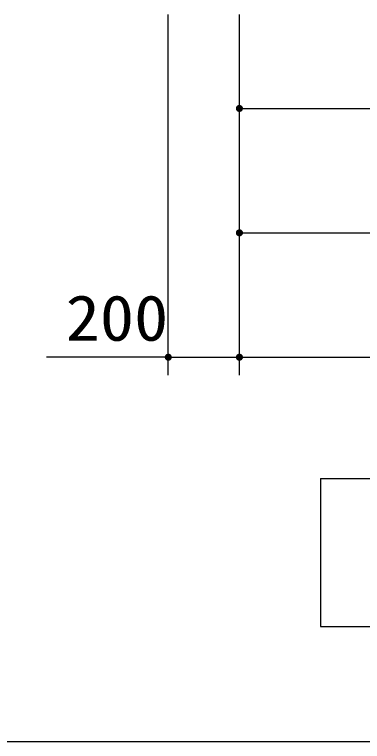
# Model space of a CAD drawing. Units: millimetres, scale not verified. Extents: x -14850 to 14850, y -10500 to 10500.
# Drawn here: x -10912 to -9934, y -8415 to -6370 of the extents above; entities that cross this region are included whole.
import ezdxf
from ezdxf.enums import TextEntityAlignment as Align

# ---------------------------------------------------------------- set-up
doc = ezdxf.new("R2010")
doc.units = ezdxf.units.MM
doc.header["$LTSCALE"] = 50
for name, color, linetype, lineweight in [('0-1_機器', 3, 'Continuous', 25), ('0-2_製作', 5, 'Continuous', 25), ('0-9_Axis_waku', 7, 'Continuous', 25)]:
    doc.layers.add(name, color=color, linetype=linetype, lineweight=lineweight)
doc.styles.add('ＭＳ ゴシック', font='')
doc.styles.get('ＭＳ ゴシック').set_extended_font_data('MS Gothic')

msp = doc.modelspace()

# ---------------------------------------------------------------- linework, layer by layer
at = {"layer": '0-1_機器'}
for p, q in [((-10051.85, -7675), (-10051.85, -8091.66)), ((-10051.85, -8091.66), (-6718.52, -8091.66))]:
    msp.add_line(p, q, dxfattribs=at)
msp.add_lwpolyline([(-10051.85, -7675), (-6718.52, -7675), (-6718.52, -8091.66)], dxfattribs=at)
at = {"layer": '0-2_製作', "color": 2}
for p, q in [((-10480.19, -7383.89), (-10480.19, -6369.65)), ((-10280.19, -7383.89), (-10280.19, -6369.65)), ((-10280.19, -6633.89), (-9170.19, -6633.89)), ((-10280.19, -6983.89), (-7010.19, -6983.89)), ((-10480.19, -7333.89), (-10822.54, -7333.89)), ((-10480.19, -7333.89), (-10280.19, -7333.89)), ((-10280.19, -7333.89), (-6390.19, -7333.89))]:
    msp.add_line(p, q, dxfattribs=at)
at = {"layer": '0-2_製作'}
for points in [[(-10287.03, -6626.6), (-10280.19, -6633.89), (-10287.89, -6627.52)], [(-10286.06, -6625.8), (-10280.19, -6633.89), (-10287.03, -6626.6)], [(-10285, -6625.13), (-10280.19, -6633.89), (-10286.06, -6625.8)], [(-10285, -6625.13), (-10280.19, -6623.89), (-10280.19, -6633.89)], [(-10283.87, -6624.59), (-10280.19, -6623.89), (-10285, -6625.13)], [(-10282.67, -6624.2), (-10280.19, -6623.89), (-10283.87, -6624.59)], [(-10281.44, -6623.97), (-10280.19, -6623.89), (-10282.67, -6624.2)], [(-10280.19, -6623.89), (-10270.19, -6633.89), (-10280.19, -6633.89)], [(-10279.56, -6623.91), (-10270.19, -6633.89), (-10280.19, -6623.89)], [(-10278.31, -6624.07), (-10270.19, -6633.89), (-10279.56, -6623.91)], [(-10277.1, -6624.38), (-10270.19, -6633.89), (-10278.31, -6624.07)], [(-10275.93, -6624.84), (-10270.19, -6633.89), (-10277.1, -6624.38)], [(-10275.93, -6624.84), (-10270.27, -6632.64), (-10270.19, -6633.89)], [(-10274.83, -6625.45), (-10270.27, -6632.64), (-10275.93, -6624.84)], [(-10274.83, -6625.45), (-10270.5, -6631.4), (-10270.27, -6632.64)], [(-10273.81, -6626.18), (-10270.5, -6631.4), (-10274.83, -6625.45)], [(-10273.81, -6626.18), (-10270.89, -6630.21), (-10270.5, -6631.4)], [(-10272.9, -6627.04), (-10270.89, -6630.21), (-10273.81, -6626.18)], [(-10290.17, -6633.26), (-10280.19, -6633.89), (-10290.19, -6633.89)], [(-10290.19, -6633.89), (-10284.44, -6642.94), (-10290.11, -6635.14)], [(-10290.19, -6633.89), (-10283.28, -6643.4), (-10284.44, -6642.94)], [(-10280.19, -6633.89), (-10283.28, -6643.4), (-10290.19, -6633.89)], [(-10290.01, -6632.02), (-10280.19, -6633.89), (-10290.17, -6633.26)], [(-10290.11, -6635.14), (-10285.55, -6642.33), (-10289.87, -6636.38)], [(-10290.11, -6635.14), (-10284.44, -6642.94), (-10285.55, -6642.33)], [(-10289.7, -6630.8), (-10280.19, -6633.89), (-10290.01, -6632.02)], [(-10289.87, -6636.38), (-10286.56, -6641.6), (-10289.48, -6637.57)], [(-10289.87, -6636.38), (-10285.55, -6642.33), (-10286.56, -6641.6)], [(-10289.24, -6629.63), (-10280.19, -6633.89), (-10289.7, -6630.8)], [(-10289.48, -6637.57), (-10287.48, -6640.74), (-10288.95, -6638.71)], [(-10289.48, -6637.57), (-10286.56, -6641.6), (-10287.48, -6640.74)], [(-10288.63, -6628.53), (-10280.19, -6633.89), (-10289.24, -6629.63)], [(-10288.95, -6638.71), (-10287.48, -6640.74), (-10288.28, -6639.77)], [(-10287.89, -6627.52), (-10280.19, -6633.89), (-10288.63, -6628.53)], [(-10280.19, -6633.89), (-10282.06, -6643.71), (-10283.28, -6643.4)], [(-10280.19, -6633.89), (-10280.81, -6643.87), (-10282.06, -6643.71)], [(-10280.19, -6633.89), (-10280.19, -6643.89), (-10280.81, -6643.87)], [(-10280.19, -6633.89), (-10278.93, -6643.81), (-10280.19, -6643.89)], [(-10280.19, -6633.89), (-10277.7, -6643.58), (-10278.93, -6643.81)], [(-10280.19, -6633.89), (-10276.51, -6643.19), (-10277.7, -6643.58)], [(-10280.19, -6633.89), (-10275.37, -6642.65), (-10276.51, -6643.19)], [(-10280.19, -6633.89), (-10274.31, -6641.98), (-10275.37, -6642.65)], [(-10270.19, -6633.89), (-10274.31, -6641.98), (-10280.19, -6633.89)], [(-10270.19, -6633.89), (-10273.34, -6641.18), (-10274.31, -6641.98)], [(-10270.19, -6633.89), (-10272.48, -6640.26), (-10273.34, -6641.18)], [(-10272.9, -6627.04), (-10271.42, -6629.07), (-10270.89, -6630.21)], [(-10272.1, -6628.01), (-10271.42, -6629.07), (-10272.9, -6627.04)], [(-10270.19, -6633.89), (-10271.74, -6639.25), (-10272.48, -6640.26)], [(-10270.19, -6633.89), (-10271.14, -6638.15), (-10271.74, -6639.25)], [(-10270.19, -6633.89), (-10270.68, -6636.98), (-10271.14, -6638.15)], [(-10270.19, -6633.89), (-10270.36, -6635.76), (-10270.68, -6636.98)], [(-10270.19, -6633.89), (-10270.21, -6634.52), (-10270.36, -6635.76)], [(-10285, -6975.13), (-10280.19, -6973.89), (-10280.19, -6983.89)], [(-10283.87, -6974.59), (-10280.19, -6973.89), (-10285, -6975.13)], [(-10282.67, -6974.2), (-10280.19, -6973.89), (-10283.87, -6974.59)], [(-10281.44, -6973.97), (-10280.19, -6973.89), (-10282.67, -6974.2)], [(-10280.19, -6973.89), (-10270.19, -6983.89), (-10280.19, -6983.89)], [(-10279.56, -6973.91), (-10270.19, -6983.89), (-10280.19, -6973.89)], [(-10278.31, -6974.07), (-10270.19, -6983.89), (-10279.56, -6973.91)], [(-10277.1, -6974.38), (-10270.19, -6983.89), (-10278.31, -6974.07)], [(-10275.93, -6974.84), (-10270.19, -6983.89), (-10277.1, -6974.38)], [(-10290.17, -6983.26), (-10280.19, -6983.89), (-10290.19, -6983.89)], [(-10290.19, -6983.89), (-10284.44, -6992.94), (-10290.11, -6985.14)], [(-10290.19, -6983.89), (-10283.28, -6993.4), (-10284.44, -6992.94)], [(-10280.19, -6983.89), (-10283.28, -6993.4), (-10290.19, -6983.89)], [(-10290.01, -6982.02), (-10280.19, -6983.89), (-10290.17, -6983.26)], [(-10290.11, -6985.14), (-10285.55, -6992.33), (-10289.87, -6986.38)], [(-10290.11, -6985.14), (-10284.44, -6992.94), (-10285.55, -6992.33)], [(-10289.7, -6980.8), (-10280.19, -6983.89), (-10290.01, -6982.02)], [(-10289.87, -6986.38), (-10286.56, -6991.6), (-10289.48, -6987.57)], [(-10289.87, -6986.38), (-10285.55, -6992.33), (-10286.56, -6991.6)], [(-10289.24, -6979.63), (-10280.19, -6983.89), (-10289.7, -6980.8)], [(-10289.48, -6987.57), (-10287.48, -6990.74), (-10288.95, -6988.71)], [(-10289.48, -6987.57), (-10286.56, -6991.6), (-10287.48, -6990.74)], [(-10288.63, -6978.53), (-10280.19, -6983.89), (-10289.24, -6979.63)], [(-10288.95, -6988.71), (-10287.48, -6990.74), (-10288.28, -6989.77)], [(-10287.89, -6977.52), (-10280.19, -6983.89), (-10288.63, -6978.53)], [(-10287.03, -6976.6), (-10280.19, -6983.89), (-10287.89, -6977.52)], [(-10286.06, -6975.8), (-10280.19, -6983.89), (-10287.03, -6976.6)], [(-10285, -6975.13), (-10280.19, -6983.89), (-10286.06, -6975.8)], [(-10280.19, -6983.89), (-10282.06, -6993.71), (-10283.28, -6993.4)], [(-10280.19, -6983.89), (-10280.81, -6993.87), (-10282.06, -6993.71)], [(-10280.19, -6983.89), (-10280.19, -6993.89), (-10280.81, -6993.87)], [(-10280.19, -6983.89), (-10278.93, -6993.81), (-10280.19, -6993.89)], [(-10280.19, -6983.89), (-10277.7, -6993.58), (-10278.93, -6993.81)], [(-10280.19, -6983.89), (-10276.51, -6993.19), (-10277.7, -6993.58)], [(-10280.19, -6983.89), (-10275.37, -6992.65), (-10276.51, -6993.19)], [(-10280.19, -6983.89), (-10274.31, -6991.98), (-10275.37, -6992.65)], [(-10270.19, -6983.89), (-10274.31, -6991.98), (-10280.19, -6983.89)], [(-10275.93, -6974.84), (-10270.27, -6982.64), (-10270.19, -6983.89)], [(-10274.83, -6975.45), (-10270.27, -6982.64), (-10275.93, -6974.84)], [(-10274.83, -6975.45), (-10270.5, -6981.4), (-10270.27, -6982.64)], [(-10273.81, -6976.18), (-10270.5, -6981.4), (-10274.83, -6975.45)], [(-10270.19, -6983.89), (-10273.34, -6991.18), (-10274.31, -6991.98)], [(-10273.81, -6976.18), (-10270.89, -6980.21), (-10270.5, -6981.4)], [(-10272.9, -6977.04), (-10270.89, -6980.21), (-10273.81, -6976.18)], [(-10270.19, -6983.89), (-10272.48, -6990.26), (-10273.34, -6991.18)], [(-10272.9, -6977.04), (-10271.42, -6979.07), (-10270.89, -6980.21)], [(-10272.1, -6978.01), (-10271.42, -6979.07), (-10272.9, -6977.04)], [(-10270.19, -6983.89), (-10271.74, -6989.25), (-10272.48, -6990.26)], [(-10270.19, -6983.89), (-10271.14, -6988.15), (-10271.74, -6989.25)], [(-10270.19, -6983.89), (-10270.68, -6986.98), (-10271.14, -6988.15)], [(-10270.19, -6983.89), (-10270.36, -6985.76), (-10270.68, -6986.98)], [(-10270.19, -6983.89), (-10270.21, -6984.52), (-10270.36, -6985.76)], [(-10490.17, -7333.26), (-10480.19, -7333.89), (-10490.19, -7333.89)], [(-10490.19, -7333.89), (-10484.45, -7342.94), (-10490.11, -7335.14)], [(-10490.19, -7333.89), (-10483.28, -7343.4), (-10484.45, -7342.94)], [(-10480.19, -7333.89), (-10483.28, -7343.4), (-10490.19, -7333.89)], [(-10490.01, -7332.02), (-10480.19, -7333.89), (-10490.17, -7333.26)], [(-10490.11, -7335.14), (-10485.55, -7342.33), (-10489.87, -7336.38)], [(-10490.11, -7335.14), (-10484.45, -7342.94), (-10485.55, -7342.33)], [(-10489.7, -7330.8), (-10480.19, -7333.89), (-10490.01, -7332.02)], [(-10489.87, -7336.38), (-10486.56, -7341.6), (-10489.49, -7337.57)], [(-10489.87, -7336.38), (-10485.55, -7342.33), (-10486.56, -7341.6)], [(-10489.24, -7329.63), (-10480.19, -7333.89), (-10489.7, -7330.8)], [(-10489.49, -7337.57), (-10487.48, -7340.74), (-10488.95, -7338.71)], [(-10489.49, -7337.57), (-10486.56, -7341.6), (-10487.48, -7340.74)], [(-10488.63, -7328.53), (-10480.19, -7333.89), (-10489.24, -7329.63)], [(-10488.95, -7338.71), (-10487.48, -7340.74), (-10488.28, -7339.77)], [(-10487.89, -7327.52), (-10480.19, -7333.89), (-10488.63, -7328.53)], [(-10487.03, -7326.6), (-10480.19, -7333.89), (-10487.89, -7327.52)], [(-10486.07, -7325.8), (-10480.19, -7333.89), (-10487.03, -7326.6)], [(-10485, -7325.13), (-10480.19, -7333.89), (-10486.07, -7325.8)], [(-10485, -7325.13), (-10480.19, -7323.89), (-10480.19, -7333.89)], [(-10483.87, -7324.59), (-10480.19, -7323.89), (-10485, -7325.13)], [(-10482.67, -7324.2), (-10480.19, -7323.89), (-10483.87, -7324.59)], [(-10480.19, -7333.89), (-10482.06, -7343.71), (-10483.28, -7343.4)], [(-10481.44, -7323.97), (-10480.19, -7323.89), (-10482.67, -7324.2)], [(-10480.19, -7333.89), (-10480.82, -7343.87), (-10482.06, -7343.71)], [(-10480.19, -7333.89), (-10480.19, -7343.89), (-10480.82, -7343.87)], [(-10480.19, -7323.89), (-10470.19, -7333.89), (-10480.19, -7333.89)], [(-10479.56, -7323.91), (-10470.19, -7333.89), (-10480.19, -7323.89)], [(-10480.19, -7333.89), (-10478.93, -7343.81), (-10480.19, -7343.89)], [(-10480.19, -7333.89), (-10477.7, -7343.58), (-10478.93, -7343.81)], [(-10480.19, -7333.89), (-10476.51, -7343.19), (-10477.7, -7343.58)], [(-10480.19, -7333.89), (-10475.37, -7342.65), (-10476.51, -7343.19)], [(-10480.19, -7333.89), (-10474.31, -7341.98), (-10475.37, -7342.65)], [(-10470.19, -7333.89), (-10474.31, -7341.98), (-10480.19, -7333.89)], [(-10478.31, -7324.07), (-10470.19, -7333.89), (-10479.56, -7323.91)], [(-10477.1, -7324.38), (-10470.19, -7333.89), (-10478.31, -7324.07)], [(-10475.93, -7324.84), (-10470.19, -7333.89), (-10477.1, -7324.38)], [(-10475.93, -7324.84), (-10470.27, -7332.64), (-10470.19, -7333.89)], [(-10474.83, -7325.45), (-10470.27, -7332.64), (-10475.93, -7324.84)], [(-10474.83, -7325.45), (-10470.5, -7331.4), (-10470.27, -7332.64)], [(-10473.81, -7326.18), (-10470.5, -7331.4), (-10474.83, -7325.45)], [(-10470.19, -7333.89), (-10473.34, -7341.18), (-10474.31, -7341.98)], [(-10473.81, -7326.18), (-10470.89, -7330.21), (-10470.5, -7331.4)], [(-10472.9, -7327.04), (-10470.89, -7330.21), (-10473.81, -7326.18)], [(-10470.19, -7333.89), (-10472.48, -7340.26), (-10473.34, -7341.18)], [(-10472.9, -7327.04), (-10471.42, -7329.07), (-10470.89, -7330.21)], [(-10472.1, -7328.01), (-10471.42, -7329.07), (-10472.9, -7327.04)], [(-10470.19, -7333.89), (-10471.74, -7339.25), (-10472.48, -7340.26)], [(-10470.19, -7333.89), (-10471.14, -7338.15), (-10471.74, -7339.25)], [(-10470.19, -7333.89), (-10470.68, -7336.98), (-10471.14, -7338.15)], [(-10470.19, -7333.89), (-10470.36, -7335.76), (-10470.68, -7336.98)], [(-10470.19, -7333.89), (-10470.21, -7334.52), (-10470.36, -7335.76)], [(-10290.17, -7333.26), (-10280.19, -7333.89), (-10290.19, -7333.89)], [(-10290.19, -7333.89), (-10284.44, -7342.94), (-10290.11, -7335.14)], [(-10290.19, -7333.89), (-10283.28, -7343.4), (-10284.44, -7342.94)], [(-10280.19, -7333.89), (-10283.28, -7343.4), (-10290.19, -7333.89)], [(-10290.01, -7332.02), (-10280.19, -7333.89), (-10290.17, -7333.26)], [(-10290.11, -7335.14), (-10285.55, -7342.33), (-10289.87, -7336.38)], [(-10290.11, -7335.14), (-10284.44, -7342.94), (-10285.55, -7342.33)], [(-10289.7, -7330.8), (-10280.19, -7333.89), (-10290.01, -7332.02)], [(-10289.87, -7336.38), (-10286.56, -7341.6), (-10289.48, -7337.57)], [(-10289.87, -7336.38), (-10285.55, -7342.33), (-10286.56, -7341.6)], [(-10289.24, -7329.63), (-10280.19, -7333.89), (-10289.7, -7330.8)], [(-10289.48, -7337.57), (-10287.48, -7340.74), (-10288.95, -7338.71)], [(-10289.48, -7337.57), (-10286.56, -7341.6), (-10287.48, -7340.74)], [(-10288.63, -7328.53), (-10280.19, -7333.89), (-10289.24, -7329.63)], [(-10288.95, -7338.71), (-10287.48, -7340.74), (-10288.28, -7339.77)], [(-10287.89, -7327.52), (-10280.19, -7333.89), (-10288.63, -7328.53)], [(-10287.03, -7326.6), (-10280.19, -7333.89), (-10287.89, -7327.52)], [(-10286.06, -7325.8), (-10280.19, -7333.89), (-10287.03, -7326.6)], [(-10285, -7325.13), (-10280.19, -7333.89), (-10286.06, -7325.8)], [(-10285, -7325.13), (-10280.19, -7323.89), (-10280.19, -7333.89)], [(-10283.87, -7324.59), (-10280.19, -7323.89), (-10285, -7325.13)], [(-10282.67, -7324.2), (-10280.19, -7323.89), (-10283.87, -7324.59)], [(-10280.19, -7333.89), (-10282.06, -7343.71), (-10283.28, -7343.4)], [(-10281.44, -7323.97), (-10280.19, -7323.89), (-10282.67, -7324.2)], [(-10280.19, -7333.89), (-10280.81, -7343.87), (-10282.06, -7343.71)], [(-10280.19, -7333.89), (-10280.19, -7343.89), (-10280.81, -7343.87)], [(-10280.19, -7323.89), (-10270.19, -7333.89), (-10280.19, -7333.89)], [(-10279.56, -7323.91), (-10270.19, -7333.89), (-10280.19, -7323.89)], [(-10280.19, -7333.89), (-10278.93, -7343.81), (-10280.19, -7343.89)], [(-10280.19, -7333.89), (-10277.7, -7343.58), (-10278.93, -7343.81)], [(-10280.19, -7333.89), (-10276.51, -7343.19), (-10277.7, -7343.58)], [(-10280.19, -7333.89), (-10275.37, -7342.65), (-10276.51, -7343.19)], [(-10280.19, -7333.89), (-10274.31, -7341.98), (-10275.37, -7342.65)], [(-10270.19, -7333.89), (-10274.31, -7341.98), (-10280.19, -7333.89)], [(-10278.31, -7324.07), (-10270.19, -7333.89), (-10279.56, -7323.91)], [(-10277.1, -7324.38), (-10270.19, -7333.89), (-10278.31, -7324.07)], [(-10275.93, -7324.84), (-10270.19, -7333.89), (-10277.1, -7324.38)], [(-10275.93, -7324.84), (-10270.27, -7332.64), (-10270.19, -7333.89)], [(-10274.83, -7325.45), (-10270.27, -7332.64), (-10275.93, -7324.84)], [(-10274.83, -7325.45), (-10270.5, -7331.4), (-10270.27, -7332.64)], [(-10273.81, -7326.18), (-10270.5, -7331.4), (-10274.83, -7325.45)], [(-10270.19, -7333.89), (-10273.34, -7341.18), (-10274.31, -7341.98)], [(-10273.81, -7326.18), (-10270.89, -7330.21), (-10270.5, -7331.4)], [(-10272.9, -7327.04), (-10270.89, -7330.21), (-10273.81, -7326.18)], [(-10270.19, -7333.89), (-10272.48, -7340.26), (-10273.34, -7341.18)], [(-10272.9, -7327.04), (-10271.42, -7329.07), (-10270.89, -7330.21)], [(-10272.1, -7328.01), (-10271.42, -7329.07), (-10272.9, -7327.04)], [(-10270.19, -7333.89), (-10271.74, -7339.25), (-10272.48, -7340.26)], [(-10270.19, -7333.89), (-10271.14, -7338.15), (-10271.74, -7339.25)], [(-10270.19, -7333.89), (-10270.68, -7336.98), (-10271.14, -7338.15)], [(-10270.19, -7333.89), (-10270.36, -7335.76), (-10270.68, -7336.98)], [(-10270.19, -7333.89), (-10270.21, -7334.52), (-10270.36, -7335.76)]]:
    msp.add_solid(points, dxfattribs=at)
at = {"layer": '0-9_Axis_waku'}
msp.add_line((-12950, -8415), (14000, -8415), dxfattribs=at)

# ---------------------------------------------------------------- texts
at = {"layer": '0-2_製作', "color": 4, "style": 'ＭＳ ゴシック', "width": 1.1}
msp.add_text('200', height=128.4, dxfattribs=at).set_placement((-10768.5, -7326.01), align=Align.BOTTOM_LEFT)

doc.saveas('drawing.dxf')
